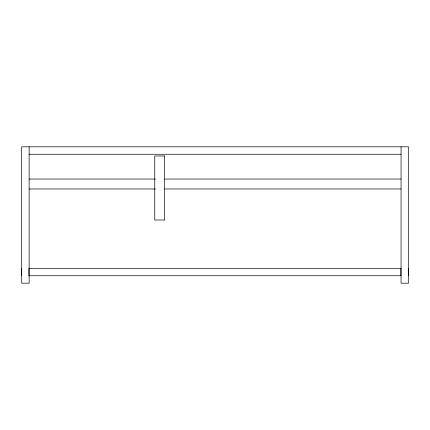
<?xml version="1.0" encoding="UTF-8"?>
<svg xmlns="http://www.w3.org/2000/svg" width="430" height="430" viewBox="0 0 430 430"><rect width="100%" height="100%" fill="white"/><g stroke="black" fill="none" stroke-linecap="round" stroke-linejoin="round"><path stroke-width="0.64" d="M29.138 154.252L401.061 154.252M29.138 179.047L155.348 179.047M164.749 179.047L401.061 179.047M29.138 188.963L155.348 188.963M164.749 188.963L401.061 188.963M408.301 268.309L408.301 275.748M401.061 146.813L401.061 283.187L408.5 283.187L408.5 146.813L21.699 146.813L21.699 283.187L29.138 283.187L29.138 146.813M21.5 268.309L21.5 275.748M164.685 155.961L154.768 155.961L154.768 220.009L164.685 220.009L164.685 155.961M400.862 268.309L28.939 268.309L28.939 275.748L400.862 275.748L400.862 268.309"/></g></svg>
